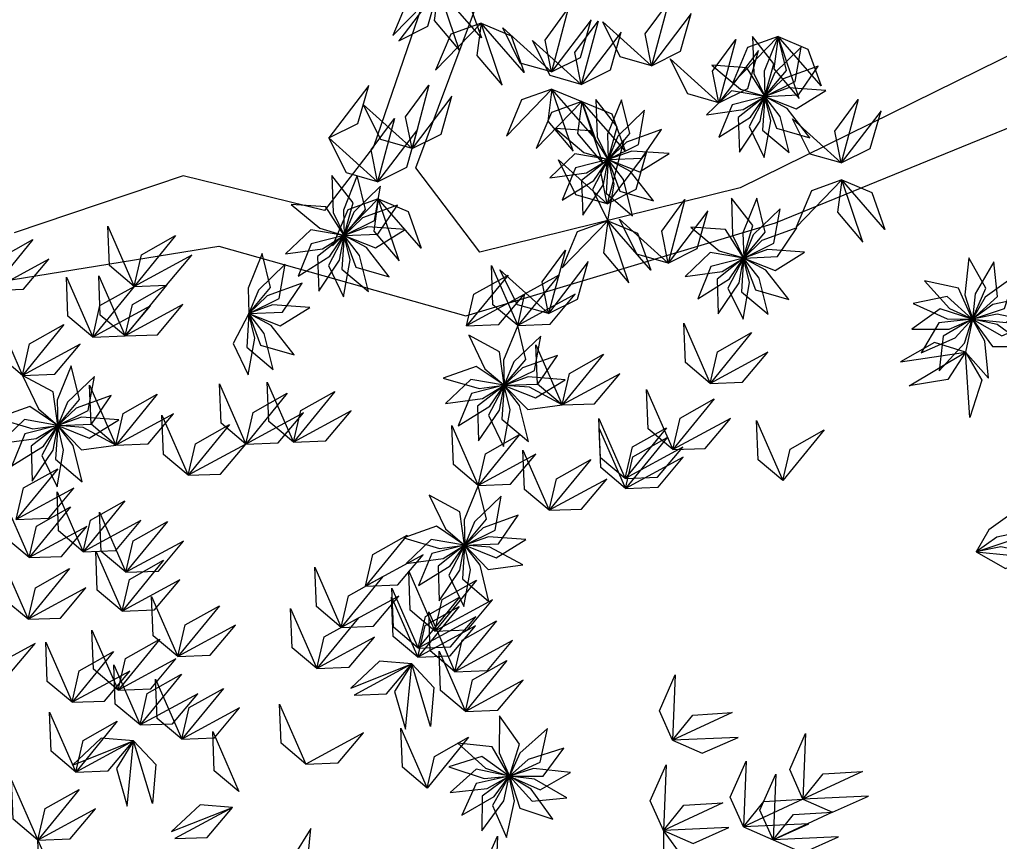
# Model space of a CAD drawing. Header units: inches. Extents: x -422522 to 22891, y -2973 to 414515.
# Drawn here: x 16876.3 to 16965.9, y 8118.1 to 8193.3 of the extents above; entities that cross this region are included whole.
import ezdxf

# ---------------------------------------------------------------- set-up
doc = ezdxf.new("R2010")
doc.units = ezdxf.units.IN
doc.header["$MEASUREMENT"] = 0
doc.layers.get('0').update_dxf_attribs({"lineweight": 40})
doc.layers.add('ARREDAMENTO', color=8, linetype='Continuous', lineweight=13)
doc.styles.get("Standard").update_dxf_attribs({"font": 'Arial.ttf'})
doc.dimstyles.get("Standard").update_dxf_attribs({"dimtxt": 10, "dimasz": 10, "dimexe": 0.18, "dimexo": 0.0625, "dimgap": 0.09, "dimtad": 0, "dimtih": 1, "dimtoh": 1, "dimdec": 4, "dimzin": 0, "dimdsep": 46, "dimtxsty": 'Standard', "dimcen": 0.09, "dimadec": 0, "dimazin": 0, "dimtfac": 1, "dimtdec": 4, "dimtofl": 0, "dimtmove": 0, "dimatfit": 3, "dimfxl": 1, "dimtolj": 1, "dimtzin": 0, "dimarcsym": 0})

# ---------------------------------------------------------------- blocks, each defined once
blk = doc.blocks.new('*D49')
at = {"color": 0, "lineweight": -2, "transparency": 16777216}
for p, q in [((17042.336, 8358.737), (16968.975, 8358.737)), ((16969.155, 8348.737), (16969.155, 8232.256)), ((16969.155, 8105.377), (16969.155, 8221.858)), ((17043.034, 8095.377), (16968.975, 8095.377))]:
    blk.add_line(p, q, dxfattribs=at)
at = {"color": 0, "transparency": 16777216}
for points in [[(16967.489, 8348.737), (16970.822, 8348.737), (16969.155, 8358.737)], [(16967.489, 8105.377), (16970.822, 8105.377), (16969.155, 8095.377)]]:
    blk.add_solid(points, dxfattribs=at)
at = {"layer": 'Defpoints', "color": 0, "transparency": 16777216}
for p in [(17042.398, 8358.737), (16969.155, 8095.377), (17043.097, 8095.377)]:
    blk.add_point(p, dxfattribs=at)
at = {"color": 0, "transparency": 16777216, "insert": (16969.155, 8227.057), "char_height": 10, "attachment_point": 5}
blk.add_mtext('\\A1;263.3598', dxfattribs=at)

msp = doc.modelspace()

# ---------------------------------------------------------------- linework, layer by layer
at = {"layer": 'ARREDAMENTO', "linetype": 'Continuous', "lineweight": 0}
msp.add_lwpolyline([(16870.04519, 8168.61059), (16894.53157, 8172.57321), (16917.12306, 8166.21201), (16945.4608, 8174.70289), (16975.71806, 8187.06983), (17002.02544, 8220.69949), (16969.89791, 8191.56099), (16942.22465, 8177.91439), (16918.39042, 8172.01993), (16912.55796, 8179.73497), (16927.23735, 8219.1231), (16940.67401, 8246.25556), (16947.69994, 8263.69168), (16927.82793, 8233.31061), (16919.52231, 8213.29045), (16908.68196, 8181.65445), (16904.19076, 8175.83417), (16891.2831, 8179.00859), (16875.82839, 8173.79104)], dxfattribs=at)
at = {"layer": 'ARREDAMENTO', "lineweight": 0}
for points in [[(16914.61448, 8196.15518), (16911.82214, 8195.15981), (16910.44061, 8191.84782), (16914.61448, 8196.15518)], [(16910.98367, 8191.38111), (16913.63748, 8192.70216), (16914.61448, 8196.15518), (16910.98367, 8191.38111)], [(16914.61448, 8196.15518), (16914.22485, 8193.21646), (16916.54043, 8190.47493), (16914.61448, 8196.15518)], [(16914.61448, 8196.15518), (16917.35056, 8195.01424), (16918.55589, 8191.63414), (16914.61448, 8196.15518)], [(16934.10395, 8189.08779), (16933.51901, 8191.99395), (16935.64641, 8194.88394), (16934.10395, 8189.08779)], [(16924.95225, 8188.52433), (16924.36732, 8191.43049), (16926.49472, 8194.32048), (16924.95225, 8188.52433)], [(16924.95225, 8188.52433), (16927.60607, 8189.84538), (16928.58306, 8193.29841), (16924.95225, 8188.52433)], [(16927.68834, 8187.38339), (16927.1034, 8190.28955), (16929.2308, 8193.17954), (16927.68834, 8187.38339)], [(16934.10395, 8189.08779), (16931.25139, 8189.89454), (16929.65184, 8193.10691), (16934.10395, 8189.08779)], [(16934.10395, 8189.08779), (16936.75776, 8190.40884), (16937.73476, 8193.86187), (16934.10395, 8189.08779)], [(16918.53385, 8192.97738), (16915.74151, 8191.98201), (16914.35998, 8188.67002), (16918.53385, 8192.97738)], [(16918.53385, 8192.97738), (16918.14422, 8190.03866), (16920.4598, 8187.29713), (16918.53385, 8192.97738)], [(16918.53385, 8192.97738), (16921.26993, 8191.83644), (16922.47526, 8188.45634), (16918.53385, 8192.97738)], [(16924.95225, 8188.52433), (16922.0997, 8189.33108), (16920.50015, 8192.54345), (16924.95225, 8188.52433)], [(16927.68834, 8187.38339), (16924.83578, 8188.19014), (16923.23623, 8191.40251), (16927.68834, 8187.38339)], [(16927.68834, 8187.38339), (16930.34215, 8188.70444), (16931.31915, 8192.15746), (16927.68834, 8187.38339)], [(16940.26948, 8185.69803), (16939.68454, 8188.60419), (16941.81194, 8191.49418), (16940.26948, 8185.69803)], [(16945.67668, 8191.757), (16942.88435, 8190.76163), (16941.50281, 8187.44964), (16945.67668, 8191.757)], [(16943.34611, 8191.77597), (16943.46524, 8188.36962), (16944.46918, 8186.2929), (16945.29886, 8189.26369), (16943.34611, 8191.77597)], [(16945.67668, 8191.757), (16944.40002, 8188.59669), (16944.47249, 8186.29117), (16946.43877, 8188.66766), (16945.67668, 8191.757)], [(16945.67668, 8191.757), (16945.28705, 8188.81828), (16947.60264, 8186.07675), (16945.67668, 8191.757)], [(16945.67668, 8191.757), (16948.41277, 8190.61606), (16949.61809, 8187.23596), (16945.67668, 8191.757)], [(16940.26948, 8185.69803), (16942.92329, 8187.01908), (16943.90029, 8190.47211), (16940.26948, 8185.69803)], [(16947.79804, 8190.79174), (16945.34634, 8188.42392), (16944.47481, 8186.28825), (16947.2377, 8187.65952), (16947.79804, 8190.79174)], [(16940.26948, 8185.69803), (16937.41692, 8186.50478), (16935.81737, 8189.71715), (16940.26948, 8185.69803)], [(16939.63577, 8189.12612), (16942.24689, 8186.93536), (16944.46196, 8186.29184), (16942.8094, 8188.89626), (16939.63577, 8189.12612)], [(16949.3434, 8189.0471), (16946.14058, 8187.88118), (16944.47574, 8186.28463), (16947.55751, 8186.41359), (16949.3434, 8189.0471)], [(16904.60842, 8182.49242), (16907.26224, 8183.81347), (16908.23923, 8187.2665), (16904.60842, 8182.49242)], [(16912.20284, 8181.52087), (16911.6179, 8184.42702), (16913.7453, 8187.31702), (16912.20284, 8181.52087)], [(16925.00462, 8186.95735), (16922.21228, 8185.96197), (16920.83074, 8182.64999), (16925.00462, 8186.95735)], [(16925.00462, 8186.95735), (16924.61499, 8184.01862), (16926.93057, 8181.2771), (16925.00462, 8186.95735)], [(16925.00462, 8186.95735), (16927.7407, 8185.8164), (16928.94603, 8182.4363), (16925.00462, 8186.95735)], [(16950.04554, 8186.82474), (16946.64539, 8187.06232), (16944.47511, 8186.28096), (16947.3429, 8185.14529), (16950.04554, 8186.82474)], [(16912.20284, 8181.52087), (16914.85666, 8182.84192), (16915.83365, 8186.29494), (16912.20284, 8181.52087)], [(16929.0219, 8185.99858), (16929.14103, 8182.59223), (16930.14497, 8180.51551), (16930.97465, 8183.4863), (16929.0219, 8185.99858)], [(16931.35247, 8185.97961), (16930.07581, 8182.81929), (16930.14828, 8180.51378), (16932.11456, 8182.89027), (16931.35247, 8185.97961)], [(16939.12228, 8184.5957), (16942.49752, 8185.07024), (16944.45792, 8186.28576), (16941.41668, 8186.80036), (16939.12228, 8184.5957)], [(16940.27113, 8182.56789), (16943.16156, 8184.37423), (16944.45808, 8186.28203), (16941.47046, 8185.51516), (16940.27113, 8182.56789)], [(16942.14545, 8181.18267), (16944.05127, 8184.00849), (16944.45974, 8186.27869), (16942.04232, 8184.36294), (16942.14545, 8181.18267)], [(16944.42114, 8180.67956), (16945.01284, 8184.03624), (16944.46261, 8186.27631), (16943.0334, 8183.54294), (16944.42114, 8180.67956)], [(16946.70473, 8181.14555), (16945.87998, 8184.4527), (16944.4662, 8186.2753), (16944.27232, 8183.19693), (16946.70473, 8181.14555)], [(16948.60135, 8182.50007), (16946.50276, 8185.18585), (16944.4699, 8186.27585), (16945.54486, 8183.38475), (16948.60135, 8182.50007)], [(16951.46569, 8180.20228), (16950.88075, 8183.10844), (16953.00815, 8185.99843), (16951.46569, 8180.20228)], [(16912.20284, 8181.52087), (16909.35029, 8182.32761), (16907.75073, 8185.53998), (16912.20284, 8181.52087)], [(16927.7407, 8185.8164), (16924.94836, 8184.82103), (16923.56683, 8181.50904), (16927.7407, 8185.8164)], [(16927.7407, 8185.8164), (16927.35107, 8182.87768), (16929.66666, 8180.13615), (16927.7407, 8185.8164)], [(16927.7407, 8185.8164), (16930.47678, 8184.67546), (16931.68211, 8181.29536), (16927.7407, 8185.8164)], [(16909.06053, 8178.4733), (16908.47559, 8181.37946), (16910.60299, 8184.26945), (16909.06053, 8178.4733)], [(16933.47383, 8185.01435), (16931.02213, 8182.64652), (16930.1506, 8180.51085), (16932.91349, 8181.88213), (16933.47383, 8185.01435)], [(16951.46569, 8180.20228), (16948.61313, 8181.00903), (16947.01358, 8184.2214), (16951.46569, 8180.20228)], [(16951.46569, 8180.20228), (16954.1195, 8181.52333), (16955.09649, 8184.97636), (16951.46569, 8180.20228)], [(16909.06053, 8178.4733), (16911.71434, 8179.79435), (16912.69134, 8183.24738), (16909.06053, 8178.4733)], [(16925.31155, 8183.34873), (16927.92268, 8181.15797), (16930.13775, 8180.51444), (16928.48519, 8183.11886), (16925.31155, 8183.34873)], [(16935.01919, 8183.2697), (16931.81636, 8182.10378), (16930.15152, 8180.50724), (16933.2333, 8180.63619), (16935.01919, 8183.2697)], [(16909.06053, 8178.4733), (16906.20797, 8179.28005), (16904.60842, 8182.49242), (16909.06053, 8178.4733)], [(16930.04457, 8176.46915), (16929.45963, 8179.37531), (16931.58703, 8182.2653), (16930.04457, 8176.46915)], [(16924.79807, 8178.81831), (16928.17331, 8179.29285), (16930.13371, 8180.50836), (16927.09247, 8181.02297), (16924.79807, 8178.81831)], [(16930.04457, 8176.46915), (16932.69838, 8177.7902), (16933.67538, 8181.24322), (16930.04457, 8176.46915)], [(16935.72133, 8181.04734), (16932.32118, 8181.28492), (16930.1509, 8180.50356), (16933.01869, 8179.36789), (16935.72133, 8181.04734)], [(16930.04457, 8176.46915), (16927.19201, 8177.27589), (16925.59246, 8180.48826), (16930.04457, 8176.46915)], [(16925.94692, 8176.79049), (16928.83734, 8178.59684), (16930.13386, 8180.50463), (16927.14624, 8179.73776), (16925.94692, 8176.79049)], [(16927.82124, 8175.40527), (16929.72706, 8178.23109), (16930.13552, 8180.50129), (16927.71811, 8178.58554), (16927.82124, 8175.40527)], [(16930.09693, 8174.90216), (16930.68862, 8178.25884), (16930.1384, 8180.49891), (16928.70918, 8177.76554), (16930.09693, 8174.90216)], [(16932.38051, 8175.36815), (16931.55577, 8178.6753), (16930.14199, 8180.49791), (16929.9481, 8177.41953), (16932.38051, 8175.36815)], [(16934.27713, 8176.72268), (16932.17855, 8179.40845), (16930.14568, 8180.49845), (16931.22064, 8177.60736), (16934.27713, 8176.72268)], [(16904.8693, 8179.05512), (16904.98843, 8175.64876), (16905.99237, 8173.57205), (16906.82205, 8176.54284), (16904.8693, 8179.05512)], [(16907.19986, 8179.03614), (16905.92321, 8175.87583), (16905.99567, 8173.57032), (16907.96196, 8175.94681), (16907.19986, 8179.03614)], [(16909.32123, 8178.07088), (16906.86953, 8175.70306), (16905.99799, 8173.56739), (16908.76088, 8174.93866), (16909.32123, 8178.07088)], [(16951.51805, 8178.6353), (16948.72571, 8177.63992), (16947.34418, 8174.32794), (16951.51805, 8178.6353)], [(16951.51805, 8178.6353), (16951.12842, 8175.69657), (16953.444, 8172.95504), (16951.51805, 8178.6353)], [(16951.51805, 8178.6353), (16954.25413, 8177.49435), (16955.45946, 8174.11425), (16951.51805, 8178.6353)], [(16941.40872, 8176.98387), (16941.52785, 8173.57751), (16942.53179, 8171.5008), (16943.36147, 8174.47159), (16941.40872, 8176.98387)], [(16943.73928, 8176.96489), (16942.46263, 8173.80458), (16942.53509, 8171.49907), (16944.50138, 8173.87556), (16943.73928, 8176.96489)], [(16901.15895, 8176.40527), (16903.77008, 8174.2145), (16905.98514, 8173.57098), (16904.33258, 8176.1754), (16901.15895, 8176.40527)], [(16909.11289, 8176.90632), (16906.32055, 8175.91094), (16904.93902, 8172.59896), (16909.11289, 8176.90632)], [(16910.86658, 8176.32624), (16907.66376, 8175.16032), (16905.99892, 8173.56378), (16909.0807, 8173.69273), (16910.86658, 8176.32624)], [(16909.11289, 8176.90632), (16908.72326, 8173.96759), (16911.03885, 8171.22607), (16909.11289, 8176.90632)], [(16909.11289, 8176.90632), (16911.84897, 8175.76537), (16913.0543, 8172.38527), (16909.11289, 8176.90632)], [(16935.62365, 8171.03967), (16935.03871, 8173.94583), (16937.16611, 8176.83582), (16935.62365, 8171.03967)], [(16935.62365, 8171.03967), (16938.27746, 8172.36072), (16939.25445, 8175.81374), (16935.62365, 8171.03967)], [(16945.86065, 8175.99963), (16943.40895, 8173.63181), (16942.53741, 8171.49614), (16945.3003, 8172.86741), (16945.86065, 8175.99963)], [(16886.79083, 8168.90538), (16884.52181, 8170.81312), (16884.3837, 8174.39904), (16886.79083, 8168.90538)], [(16911.56872, 8174.10388), (16908.16858, 8174.34146), (16905.9983, 8173.5601), (16908.86609, 8172.42443), (16911.56872, 8174.10388)], [(16930.09693, 8174.90216), (16927.3046, 8173.90679), (16925.92306, 8170.5948), (16930.09693, 8174.90216)], [(16930.09693, 8174.90216), (16929.7073, 8171.96344), (16932.02289, 8169.22191), (16930.09693, 8174.90216)], [(16930.09693, 8174.90216), (16932.83302, 8173.76122), (16934.03834, 8170.38112), (16930.09693, 8174.90216)], [(16935.62365, 8171.03967), (16932.77109, 8171.84641), (16931.17154, 8175.05879), (16935.62365, 8171.03967)], [(16937.69837, 8174.33402), (16940.3095, 8172.14325), (16942.52456, 8171.49973), (16940.872, 8174.10415), (16937.69837, 8174.33402)], [(16886.79083, 8168.90538), (16887.45186, 8171.79518), (16890.57897, 8173.5556), (16886.79083, 8168.90538)], [(16900.64546, 8171.87485), (16904.0207, 8172.34938), (16905.9811, 8173.5649), (16902.93986, 8174.0795), (16900.64546, 8171.87485)], [(16901.79432, 8169.84703), (16904.68474, 8171.65338), (16905.98126, 8173.56117), (16902.99364, 8172.7943), (16901.79432, 8169.84703)], [(16903.66863, 8168.46181), (16905.57446, 8171.28763), (16905.98292, 8173.55783), (16903.56551, 8171.64208), (16903.66863, 8168.46181)], [(16905.94433, 8167.9587), (16906.53602, 8171.31538), (16905.98579, 8173.55545), (16904.55658, 8170.82208), (16905.94433, 8167.9587)], [(16908.22791, 8168.42469), (16907.40316, 8171.73184), (16905.98939, 8173.55444), (16905.7955, 8170.47607), (16908.22791, 8168.42469)], [(16910.12453, 8169.77922), (16908.02595, 8172.46499), (16905.99308, 8173.55499), (16907.06804, 8170.6639), (16910.12453, 8169.77922)], [(16947.406, 8174.25499), (16944.20318, 8173.08907), (16942.53834, 8171.49253), (16945.62011, 8171.62148), (16947.406, 8174.25499)], [(16873.72118, 8168.53779), (16874.38221, 8171.42759), (16877.50932, 8173.18801), (16873.72118, 8168.53779)], [(16886.79083, 8168.90538), (16889.75309, 8169.01913), (16892.0628, 8171.76561), (16886.79083, 8168.90538)], [(16898.4882, 8171.89899), (16897.21154, 8168.73868), (16897.28401, 8166.43316), (16899.25029, 8168.80965), (16898.4882, 8171.89899)], [(16924.69046, 8166.40774), (16924.10553, 8169.3139), (16926.23293, 8172.20389), (16924.69046, 8166.40774)], [(16937.18488, 8169.8036), (16940.56012, 8170.27813), (16942.52052, 8171.49365), (16939.47928, 8172.00825), (16937.18488, 8169.8036)], [(16948.10814, 8172.03263), (16944.708, 8172.27021), (16942.53772, 8171.48885), (16945.40551, 8170.35318), (16948.10814, 8172.03263)], [(16873.72118, 8168.53779), (16876.68344, 8168.65155), (16878.99315, 8171.39802), (16873.72118, 8168.53779)], [(16900.60956, 8170.93373), (16898.15786, 8168.5659), (16897.28632, 8166.43024), (16900.04922, 8167.80151), (16900.60956, 8170.93373)], [(16921.86634, 8165.31822), (16919.59732, 8167.22596), (16919.45921, 8170.81188), (16921.86634, 8165.31822)], [(16924.69046, 8166.40774), (16927.34428, 8167.72879), (16928.32127, 8171.18181), (16924.69046, 8166.40774)], [(16938.33374, 8167.77578), (16941.22416, 8169.58213), (16942.52068, 8171.48992), (16939.53306, 8170.72305), (16938.33374, 8167.77578)], [(16940.20805, 8166.39056), (16942.11388, 8169.21638), (16942.52234, 8171.48658), (16940.10493, 8169.57083), (16940.20805, 8166.39056)], [(16942.48375, 8165.88745), (16943.07544, 8169.24413), (16942.52521, 8171.4842), (16941.096, 8168.75083), (16942.48375, 8165.88745)], [(16944.76733, 8166.35344), (16943.94258, 8169.66059), (16942.52881, 8171.48319), (16942.33492, 8168.40482), (16944.76733, 8166.35344)], [(16946.66395, 8167.70797), (16944.56537, 8170.39374), (16942.5325, 8171.48374), (16943.60746, 8168.59264), (16946.66395, 8167.70797)], [(16963.12086, 8171.50421), (16962.75569, 8168.11539), (16963.45496, 8165.91728), (16964.69758, 8168.74038), (16963.12086, 8171.50421)], [(16965.42518, 8171.1549), (16963.71323, 8168.20759), (16963.45799, 8165.9151), (16965.74143, 8167.98871), (16965.42518, 8171.1549)], [(16885.96495, 8164.36891), (16883.69593, 8166.27665), (16883.55782, 8169.86257), (16885.96495, 8164.36891)], [(16917.19489, 8165.29201), (16917.85592, 8168.18181), (16920.98303, 8169.94223), (16917.19489, 8165.29201)], [(16924.69046, 8166.40774), (16921.83791, 8167.21449), (16920.23836, 8170.42686), (16924.69046, 8166.40774)], [(16921.86634, 8165.31822), (16922.52737, 8168.20803), (16925.65448, 8169.96845), (16921.86634, 8165.31822)], [(16967.38821, 8169.89854), (16964.62548, 8167.90235), (16963.45986, 8165.91188), (16966.38931, 8166.87745), (16967.38821, 8169.89854)], [(16883.00269, 8164.25516), (16880.73368, 8166.16289), (16880.59556, 8169.74881), (16883.00269, 8164.25516)], [(16883.00269, 8164.25516), (16883.66372, 8167.14496), (16886.79083, 8168.90538), (16883.00269, 8164.25516)], [(16885.96495, 8164.36891), (16886.62598, 8167.25871), (16889.75309, 8169.01913), (16885.96495, 8164.36891)], [(16902.15491, 8169.18909), (16898.95209, 8168.02316), (16897.28725, 8166.42662), (16900.36903, 8166.55557), (16902.15491, 8169.18909)], [(16959.07221, 8169.40735), (16961.34624, 8166.86842), (16963.44766, 8165.91725), (16962.18116, 8168.72972), (16959.07221, 8169.40735)], [(16917.19489, 8165.29201), (16920.15715, 8165.40576), (16922.46685, 8168.15224), (16917.19489, 8165.29201)], [(16921.86634, 8165.31822), (16924.8286, 8165.43198), (16927.13831, 8168.17846), (16921.86634, 8165.31822)], [(16883.00269, 8164.25516), (16885.96495, 8164.36891), (16888.27466, 8167.11539), (16883.00269, 8164.25516)], [(16885.96495, 8164.36891), (16888.92721, 8164.48267), (16891.23692, 8167.22914), (16885.96495, 8164.36891)], [(16902.85705, 8166.96672), (16899.45691, 8167.2043), (16897.28663, 8166.42294), (16900.15442, 8165.28727), (16902.85705, 8166.96672)], [(16958.02793, 8167.32376), (16961.13804, 8165.92926), (16963.44465, 8165.91505), (16961.14372, 8167.96923), (16958.02793, 8167.32376)], [(16968.67051, 8167.95236), (16965.33471, 8167.25246), (16963.46027, 8165.90817), (16966.52918, 8165.59875), (16968.67051, 8167.95236)], [(16876.57065, 8160.75427), (16874.30163, 8162.66201), (16874.16352, 8166.24793), (16876.57065, 8160.75427)], [(16897.23266, 8160.82154), (16897.82435, 8164.17823), (16897.27413, 8166.41829), (16895.84491, 8163.68492), (16897.23266, 8160.82154)], [(16899.51624, 8161.28754), (16898.69149, 8164.59468), (16897.27772, 8166.41729), (16897.08383, 8163.33892), (16899.51624, 8161.28754)], [(16901.41286, 8162.64206), (16899.31428, 8165.32784), (16897.28141, 8166.41783), (16898.35637, 8163.52674), (16901.41286, 8162.64206)], [(16957.9214, 8164.99555), (16961.32982, 8164.98661), (16963.44279, 8165.91181), (16960.50528, 8166.85253), (16957.9214, 8164.99555)], [(16969.05037, 8165.65288), (16965.71829, 8166.37028), (16963.45913, 8165.90461), (16966.13687, 8164.37371), (16969.05037, 8165.65288)], [(16876.57065, 8160.75427), (16877.23168, 8163.64407), (16880.35879, 8165.40449), (16876.57065, 8160.75427)], [(16921.86634, 8165.31822), (16920.5751, 8162.16384), (16920.63692, 8159.85802), (16922.61416, 8162.2254), (16921.86634, 8165.31822)], [(16939.47065, 8160.03083), (16937.20163, 8161.93857), (16937.06352, 8165.52449), (16939.47065, 8160.03083)], [(16958.77105, 8162.8253), (16961.88844, 8164.20346), (16963.44242, 8165.90809), (16960.37624, 8165.57269), (16958.77105, 8162.8253)], [(16960.42996, 8161.18826), (16962.71729, 8163.71522), (16963.44359, 8165.90455), (16960.77891, 8164.35101), (16960.42996, 8161.18826)], [(16964.93789, 8160.50491), (16964.59051, 8163.89559), (16963.44951, 8165.90028), (16962.821, 8162.88052), (16964.93789, 8160.50491)], [(16968.46211, 8163.3977), (16965.7099, 8165.40836), (16963.45665, 8165.90183), (16965.28021, 8163.41414), (16968.46211, 8163.3977)], [(16917.39482, 8164.42725), (16918.87497, 8161.35697), (16920.6299, 8159.86001), (16920.19362, 8162.91348), (16917.39482, 8164.42725)], [(16939.47065, 8160.03083), (16940.13168, 8162.92063), (16943.25878, 8164.68105), (16939.47065, 8160.03083)], [(16876.57065, 8160.75427), (16879.53291, 8160.86803), (16881.84261, 8163.6145), (16876.57065, 8160.75427)], [(16923.98322, 8164.34318), (16921.52061, 8161.9867), (16920.63922, 8159.85508), (16923.40842, 8161.21358), (16923.98322, 8164.34318)], [(16925.9392, 8158.05125), (16923.67018, 8159.95899), (16923.53207, 8163.54491), (16925.9392, 8158.05125)], [(16962.821, 8162.88052), (16959.99673, 8163.7813), (16956.89044, 8161.98438), (16962.821, 8162.88052)], [(16925.9392, 8158.05125), (16926.60023, 8160.94105), (16929.72734, 8162.70148), (16925.9392, 8158.05125)], [(16939.47065, 8160.03083), (16942.4329, 8160.14458), (16944.74261, 8162.89106), (16939.47065, 8160.03083)], [(16962.821, 8162.88052), (16961.2163, 8160.38796), (16957.67683, 8159.79636), (16962.821, 8162.88052)], [(16962.821, 8162.88052), (16964.30568, 8160.31466), (16963.21565, 8156.89564), (16962.821, 8162.88052)], [(16925.5205, 8162.59142), (16922.31233, 8161.4403), (16920.64013, 8159.85146), (16923.72247, 8159.96618), (16925.5205, 8162.59142)], [(16881.04217, 8161.64525), (16879.75093, 8158.49087), (16879.81275, 8156.18504), (16881.78999, 8158.55243), (16881.04217, 8161.64525)], [(16915.06491, 8160.50807), (16918.33698, 8159.55363), (16920.62371, 8159.85613), (16918.06262, 8161.57508), (16915.06491, 8160.50807)], [(16925.9392, 8158.05125), (16928.90146, 8158.16501), (16931.21117, 8160.91149), (16925.9392, 8158.05125)], [(16876.57065, 8160.75427), (16878.0508, 8157.684), (16879.80573, 8156.18704), (16879.36945, 8159.2405), (16876.57065, 8160.75427)], [(16883.15905, 8160.6702), (16880.69645, 8158.31373), (16879.81505, 8156.18211), (16882.58425, 8157.54061), (16883.15905, 8160.6702)], [(16897.00249, 8154.47711), (16894.73347, 8156.38485), (16894.59536, 8159.97077), (16897.00249, 8154.47711)], [(16901.36422, 8154.64461), (16899.0952, 8156.55235), (16898.95709, 8160.13827), (16901.36422, 8154.64461)], [(16915.27893, 8158.18728), (16918.65633, 8158.64622), (16920.62232, 8159.85267), (16917.58349, 8160.38131), (16915.27893, 8158.18728)], [(16926.21237, 8160.36583), (16922.81336, 8160.61912), (16920.6395, 8159.84779), (16923.50201, 8158.69888), (16926.21237, 8160.36583)], [(16885.11503, 8154.37828), (16882.84601, 8156.28602), (16882.7079, 8159.87194), (16885.11503, 8154.37828)], [(16897.00249, 8154.47711), (16897.66352, 8157.36691), (16900.79063, 8159.12734), (16897.00249, 8154.47711)], [(16901.36422, 8154.64461), (16902.02525, 8157.53441), (16905.15236, 8159.29483), (16901.36422, 8154.64461)], [(16916.41841, 8156.15418), (16919.31714, 8157.94715), (16920.62246, 8159.84894), (16917.63133, 8159.09588), (16916.41841, 8156.15418)], [(16918.28631, 8154.76031), (16920.20516, 8157.5773), (16920.62411, 8159.84559), (16918.19787, 8157.94103), (16918.28631, 8154.76031)], [(16920.55965, 8154.2467), (16921.16684, 8157.60061), (16920.62697, 8159.8432), (16919.18515, 8157.11646), (16920.55965, 8154.2467)], [(16922.84537, 8154.70214), (16922.0359, 8158.01306), (16920.63056, 8159.84218), (16920.42246, 8156.76473), (16922.84537, 8154.70214)], [(16925.9392, 8158.05125), (16922.93707, 8159.66514), (16920.63742, 8159.84469), (16922.78515, 8157.63082), (16925.9392, 8158.05125)], [(16936.05752, 8153.96367), (16933.78851, 8155.87141), (16933.65039, 8159.45733), (16936.05752, 8153.96367)], [(16884.69633, 8158.91844), (16881.48816, 8157.76733), (16879.81597, 8156.17849), (16882.8983, 8156.2932), (16884.69633, 8158.91844)], [(16885.11503, 8154.37828), (16885.77606, 8157.26808), (16888.90317, 8159.0285), (16885.11503, 8154.37828)], [(16936.05752, 8153.96367), (16936.71855, 8156.85347), (16939.84566, 8158.61389), (16936.05752, 8153.96367)], [(16874.24074, 8156.8351), (16877.51281, 8155.88065), (16879.79955, 8156.18316), (16877.23845, 8157.9021), (16874.24074, 8156.8351)], [(16897.00249, 8154.47711), (16899.96475, 8154.59087), (16902.27446, 8157.33734), (16897.00249, 8154.47711)], [(16901.36422, 8154.64461), (16904.32648, 8154.75836), (16906.63619, 8157.50484), (16901.36422, 8154.64461)], [(16874.45477, 8154.5143), (16877.83216, 8154.97325), (16879.79816, 8156.17969), (16876.75932, 8156.70834), (16874.45477, 8154.5143)], [(16885.3882, 8156.69286), (16881.98919, 8156.94614), (16879.81533, 8156.17481), (16882.67784, 8155.02591), (16885.3882, 8156.69286)], [(16885.11503, 8154.37828), (16888.07729, 8154.49203), (16890.387, 8157.23851), (16885.11503, 8154.37828)], [(16891.73052, 8151.61688), (16889.46151, 8153.52462), (16889.32339, 8157.11054), (16891.73052, 8151.61688)], [(16931.7001, 8151.31851), (16929.43109, 8153.22625), (16929.29297, 8156.81217), (16931.7001, 8151.31851)], [(16936.05752, 8153.96367), (16939.01978, 8154.07742), (16941.32949, 8156.8239), (16936.05752, 8153.96367)], [(16946.11672, 8151.12691), (16943.84771, 8153.03465), (16943.70959, 8156.62057), (16946.11672, 8151.12691)], [(16875.59424, 8152.4812), (16878.49298, 8154.27418), (16879.79829, 8156.17596), (16876.80716, 8155.4229), (16875.59424, 8152.4812)], [(16877.46214, 8151.08734), (16879.381, 8153.90433), (16879.79994, 8156.17261), (16877.3737, 8154.26805), (16877.46214, 8151.08734)], [(16879.73549, 8150.57372), (16880.34268, 8153.92764), (16879.8028, 8156.17022), (16878.36098, 8153.44348), (16879.73549, 8150.57372)], [(16882.0212, 8151.02916), (16881.21173, 8154.34009), (16879.80639, 8156.1692), (16879.59829, 8153.09176), (16882.0212, 8151.02916)], [(16885.11503, 8154.37828), (16882.1129, 8155.99217), (16879.81325, 8156.17171), (16881.96098, 8153.95785), (16885.11503, 8154.37828)], [(16891.73052, 8151.61688), (16892.39155, 8154.50668), (16895.51866, 8156.2671), (16891.73052, 8151.61688)], [(16918.25255, 8150.69154), (16915.98353, 8152.59928), (16915.84542, 8156.1852), (16918.25255, 8150.69154)], [(16931.73971, 8150.41829), (16929.47069, 8152.32602), (16929.33258, 8155.91194), (16931.73971, 8150.41829)], [(16931.7001, 8151.31851), (16932.36113, 8154.20832), (16935.48824, 8155.96874), (16931.7001, 8151.31851)], [(16946.11672, 8151.12691), (16946.77775, 8154.01671), (16949.90486, 8155.77714), (16946.11672, 8151.12691)], [(16918.25255, 8150.69154), (16918.91358, 8153.58134), (16922.04068, 8155.34176), (16918.25255, 8150.69154)], [(16931.73971, 8150.41829), (16932.40074, 8153.30809), (16935.52785, 8155.06851), (16931.73971, 8150.41829)], [(16891.73052, 8151.61688), (16894.69278, 8151.73064), (16897.00249, 8154.47711), (16891.73052, 8151.61688)], [(16924.75635, 8148.41521), (16922.48733, 8150.32295), (16922.34922, 8153.90886), (16924.75635, 8148.41521)], [(16931.7001, 8151.31851), (16934.66236, 8151.43227), (16936.97207, 8154.17875), (16931.7001, 8151.31851)], [(16918.25255, 8150.69154), (16921.21481, 8150.8053), (16923.52451, 8153.55177), (16918.25255, 8150.69154)], [(16924.75635, 8148.41521), (16925.41738, 8151.30501), (16928.54449, 8153.06543), (16924.75635, 8148.41521)], [(16931.73971, 8150.41829), (16934.70197, 8150.53204), (16937.01168, 8153.27852), (16931.73971, 8150.41829)], [(16876.01476, 8147.56869), (16876.67579, 8150.45849), (16879.8029, 8152.21891), (16876.01476, 8147.56869)], [(16924.75635, 8148.41521), (16927.71861, 8148.52896), (16930.02832, 8151.27544), (16924.75635, 8148.41521)], [(16876.01476, 8147.56869), (16878.97702, 8147.68244), (16881.28673, 8150.42892), (16876.01476, 8147.56869)], [(16882.14251, 8144.61892), (16879.87349, 8146.52665), (16879.73538, 8150.11257), (16882.14251, 8144.61892)], [(16918.25255, 8150.69154), (16916.96131, 8147.53716), (16917.02312, 8145.23133), (16919.00036, 8147.59872), (16918.25255, 8150.69154)], [(16877.18882, 8144.08659), (16874.9198, 8145.99433), (16874.78169, 8149.58025), (16877.18882, 8144.08659)], [(16882.14251, 8144.61892), (16882.80354, 8147.50872), (16885.93065, 8149.26914), (16882.14251, 8144.61892)], [(16913.78102, 8149.80056), (16915.26118, 8146.73029), (16917.0161, 8145.23333), (16916.57982, 8148.28679), (16913.78102, 8149.80056)], [(16920.36943, 8149.71649), (16917.90682, 8147.36002), (16917.02543, 8145.2284), (16919.79463, 8146.5869), (16920.36943, 8149.71649)], [(16877.18882, 8144.08659), (16877.84985, 8146.97639), (16880.97696, 8148.73681), (16877.18882, 8144.08659)], [(16967.73229, 8148.61441), (16964.96956, 8146.61822), (16963.80395, 8144.62774), (16966.73339, 8145.59332), (16967.73229, 8148.61441)], [(16882.14251, 8144.61892), (16885.10477, 8144.73267), (16887.41448, 8147.47915), (16882.14251, 8144.61892)], [(16886.04059, 8142.74246), (16883.77157, 8144.6502), (16883.63346, 8148.23612), (16886.04059, 8142.74246)], [(16886.04059, 8142.74246), (16886.70162, 8145.63226), (16889.82873, 8147.39268), (16886.04059, 8142.74246)], [(16921.90671, 8147.96473), (16918.69854, 8146.81362), (16917.02634, 8145.22478), (16920.10868, 8145.33949), (16921.90671, 8147.96473)], [(16877.18882, 8144.08659), (16880.15108, 8144.20034), (16882.46079, 8146.94682), (16877.18882, 8144.08659)], [(16911.45111, 8145.88139), (16914.72319, 8144.92694), (16917.00992, 8145.22945), (16914.44883, 8146.94839), (16911.45111, 8145.88139)], [(16969.01459, 8146.66823), (16965.67879, 8145.96833), (16963.80435, 8144.62403), (16966.87326, 8144.31462), (16969.01459, 8146.66823)], [(16886.04059, 8142.74246), (16889.00285, 8142.85621), (16891.31256, 8145.60269), (16886.04059, 8142.74246)], [(16907.95712, 8141.47659), (16908.61815, 8144.36639), (16911.74526, 8146.12681), (16907.95712, 8141.47659)], [(16911.66514, 8143.56059), (16915.04254, 8144.01954), (16917.00853, 8145.22598), (16913.9697, 8145.75463), (16911.66514, 8143.56059)], [(16922.59858, 8145.73915), (16919.19957, 8145.99243), (16917.0257, 8145.2211), (16919.88822, 8144.0722), (16922.59858, 8145.73915)], [(16912.80461, 8141.52749), (16915.70335, 8143.32047), (16917.00867, 8145.22225), (16914.01754, 8144.46919), (16912.80461, 8141.52749)], [(16914.67251, 8140.13363), (16916.59137, 8142.95062), (16917.01031, 8145.2189), (16914.58408, 8143.31434), (16914.67251, 8140.13363)], [(16916.94586, 8139.62001), (16917.55305, 8142.97393), (16917.01318, 8145.21651), (16915.57135, 8142.48977), (16916.94586, 8139.62001)], [(16919.23157, 8140.07545), (16918.42211, 8143.38638), (16917.01677, 8145.21549), (16916.80866, 8142.13805), (16919.23157, 8140.07545)], [(16922.32541, 8143.42457), (16919.32327, 8145.03846), (16917.02362, 8145.218), (16919.17136, 8143.00414), (16922.32541, 8143.42457)], [(16969.39445, 8144.36875), (16966.06237, 8145.08615), (16963.80321, 8144.62048), (16966.48095, 8143.08957), (16969.39445, 8144.36875)], [(16877.09361, 8138.44578), (16874.82459, 8140.35352), (16874.68648, 8143.93944), (16877.09361, 8138.44578)], [(16885.69172, 8139.19138), (16883.42271, 8141.09912), (16883.28459, 8144.68503), (16885.69172, 8139.19138)], [(16885.69172, 8139.19138), (16886.35275, 8142.08118), (16889.47986, 8143.8416), (16885.69172, 8139.19138)], [(16907.95712, 8141.47659), (16910.91938, 8141.59034), (16913.22909, 8144.33682), (16907.95712, 8141.47659)], [(16877.09361, 8138.44578), (16877.75464, 8141.33558), (16880.88175, 8143.09601), (16877.09361, 8138.44578)], [(16905.73254, 8137.70658), (16903.46352, 8139.61431), (16903.32541, 8143.20023), (16905.73254, 8137.70658)], [(16885.69172, 8139.19138), (16888.65398, 8139.30513), (16890.96369, 8142.05161), (16885.69172, 8139.19138)], [(16905.73254, 8137.70658), (16906.39357, 8140.59638), (16909.52067, 8142.3568), (16905.73254, 8137.70658)], [(16914.30451, 8137.35896), (16912.03549, 8139.2667), (16911.89738, 8142.85262), (16914.30451, 8137.35896)], [(16914.30451, 8137.35896), (16914.96554, 8140.24876), (16918.09265, 8142.00919), (16914.30451, 8137.35896)], [(16877.09361, 8138.44578), (16880.05587, 8138.55954), (16882.36558, 8141.30601), (16877.09361, 8138.44578)], [(16912.76954, 8135.81164), (16910.50052, 8137.71938), (16910.36241, 8141.3053), (16912.76954, 8135.81164)], [(16890.79425, 8135.03299), (16888.52523, 8136.94072), (16888.38712, 8140.52664), (16890.79425, 8135.03299)], [(16905.73254, 8137.70658), (16908.69479, 8137.82033), (16911.0045, 8140.56681), (16905.73254, 8137.70658)], [(16912.73861, 8134.97101), (16910.46959, 8136.87875), (16910.33148, 8140.46467), (16912.73861, 8134.97101)], [(16912.76954, 8135.81164), (16913.43057, 8138.70144), (16916.55768, 8140.46186), (16912.76954, 8135.81164)], [(16914.30451, 8137.35896), (16917.26677, 8137.47272), (16919.57648, 8140.2192), (16914.30451, 8137.35896)], [(16890.79425, 8135.03299), (16891.45528, 8137.92279), (16894.58239, 8139.68321), (16890.79425, 8135.03299)], [(16903.50795, 8133.93656), (16901.23894, 8135.8443), (16901.10082, 8139.43022), (16903.50795, 8133.93656)], [(16912.73861, 8134.97101), (16913.39964, 8137.86081), (16916.52675, 8139.62124), (16912.73861, 8134.97101)], [(16903.50795, 8133.93656), (16904.16898, 8136.82636), (16907.29609, 8138.58679), (16903.50795, 8133.93656)], [(16912.76954, 8135.81164), (16915.7318, 8135.9254), (16918.0415, 8138.67187), (16912.76954, 8135.81164)], [(16916.1341, 8133.64023), (16913.86508, 8135.54797), (16913.72697, 8139.13389), (16916.1341, 8133.64023)], [(16890.79425, 8135.03299), (16893.75651, 8135.14674), (16896.06622, 8137.89322), (16890.79425, 8135.03299)], [(16912.73861, 8134.97101), (16915.70087, 8135.08477), (16918.01058, 8137.83125), (16912.73861, 8134.97101)], [(16916.1341, 8133.64023), (16916.79513, 8136.53003), (16919.92223, 8138.29046), (16916.1341, 8133.64023)], [(16885.34249, 8131.95897), (16883.07348, 8133.8667), (16882.93536, 8137.45262), (16885.34249, 8131.95897)], [(16903.50795, 8133.93656), (16906.47021, 8134.05032), (16908.77992, 8136.7968), (16903.50795, 8133.93656)], [(16872.47109, 8133.35904), (16875.43335, 8133.47279), (16877.74306, 8136.21927), (16872.47109, 8133.35904)], [(16881.11259, 8130.84595), (16878.84358, 8132.75369), (16878.70546, 8136.33961), (16881.11259, 8130.84595)], [(16885.34249, 8131.95897), (16886.00352, 8134.84877), (16889.13063, 8136.60919), (16885.34249, 8131.95897)], [(16916.1341, 8133.64023), (16919.09635, 8133.75399), (16921.40606, 8136.50047), (16916.1341, 8133.64023)], [(16881.11259, 8130.84595), (16881.77362, 8133.73575), (16884.90073, 8135.49617), (16881.11259, 8130.84595)], [(16917.08464, 8130.01862), (16914.81562, 8131.92636), (16914.67751, 8135.51228), (16917.08464, 8130.01862)], [(16887.32949, 8128.77269), (16885.06048, 8130.68043), (16884.92236, 8134.26635), (16887.32949, 8128.77269)], [(16885.34249, 8131.95897), (16888.30475, 8132.07272), (16890.61446, 8134.8192), (16885.34249, 8131.95897)], [(16912.17332, 8134.36157), (16909.21862, 8134.60164), (16906.59806, 8132.14999), (16912.17332, 8134.36157)], [(16906.90135, 8131.50134), (16909.86361, 8131.61509), (16912.17332, 8134.36157), (16906.90135, 8131.50134)], [(16912.17332, 8134.36157), (16910.61044, 8131.84258), (16911.59482, 8128.39165), (16912.17332, 8134.36157)], [(16912.17332, 8134.36157), (16914.19882, 8132.19702), (16913.9086, 8128.6202), (16912.17332, 8134.36157)], [(16917.08464, 8130.01862), (16917.74567, 8132.90842), (16920.87278, 8134.66884), (16917.08464, 8130.01862)], [(16881.11259, 8130.84595), (16884.07485, 8130.95971), (16886.38456, 8133.70618), (16881.11259, 8130.84595)], [(16887.32949, 8128.77269), (16887.99052, 8131.66249), (16891.11763, 8133.42291), (16887.32949, 8128.77269)], [(16936.03804, 8127.37425), (16934.83158, 8130.08208), (16936.2753, 8133.36744), (16936.03804, 8127.37425)], [(16891.16335, 8127.47073), (16888.89434, 8129.37847), (16888.75622, 8132.96439), (16891.16335, 8127.47073)], [(16917.08464, 8130.01862), (16920.0469, 8130.13238), (16922.35661, 8132.87885), (16917.08464, 8130.01862)], [(16887.32949, 8128.77269), (16890.29175, 8128.88645), (16892.60146, 8131.63292), (16887.32949, 8128.77269)], [(16891.16335, 8127.47073), (16891.82438, 8130.36054), (16894.95149, 8132.12096), (16891.16335, 8127.47073)], [(16902.49521, 8125.19281), (16900.22619, 8127.10055), (16900.08808, 8130.68647), (16902.49521, 8125.19281)], [(16881.46131, 8124.46239), (16879.19229, 8126.37013), (16879.05418, 8129.95604), (16881.46131, 8124.46239)], [(16891.16335, 8127.47073), (16894.12561, 8127.58449), (16896.43532, 8130.33097), (16891.16335, 8127.47073)], [(16920.19301, 8129.61765), (16920.1817, 8126.20924), (16921.10543, 8124.09562), (16922.04819, 8127.03249), (16920.19301, 8129.61765)], [(16936.03804, 8127.37425), (16937.89609, 8129.68414), (16941.47817, 8129.90003), (16936.03804, 8127.37425)], [(16881.46131, 8124.46239), (16882.12234, 8127.35219), (16885.24944, 8129.11261), (16881.46131, 8124.46239)], [(16896.3787, 8122.6839), (16894.10968, 8124.59164), (16893.97156, 8128.17756), (16896.3787, 8122.6839)], [(16902.49521, 8125.19281), (16905.45747, 8125.30657), (16907.76718, 8128.05304), (16902.49521, 8125.19281)], [(16913.5895, 8122.99483), (16911.32048, 8124.90256), (16911.18237, 8128.48848), (16913.5895, 8122.99483)], [(16924.60401, 8128.46378), (16922.0635, 8126.19151), (16921.11087, 8124.09076), (16923.92422, 8125.3553), (16924.60401, 8128.46378)], [(16947.95284, 8121.99016), (16946.74637, 8124.69799), (16948.1901, 8127.98334), (16947.95284, 8121.99016)], [(16886.73327, 8127.32262), (16883.77857, 8127.56269), (16881.15802, 8125.11104), (16886.73327, 8127.32262)], [(16881.46131, 8124.46239), (16884.42357, 8124.57614), (16886.73327, 8127.32262), (16881.46131, 8124.46239)], [(16881.46131, 8124.46239), (16884.42357, 8124.57614), (16886.73327, 8127.32262), (16881.46131, 8124.46239)], [(16886.73327, 8127.32262), (16885.17039, 8124.80363), (16886.15478, 8121.3527), (16886.73327, 8127.32262)], [(16886.73327, 8127.32262), (16888.75877, 8125.15807), (16888.46856, 8121.58125), (16886.73327, 8127.32262)], [(16913.5895, 8122.99483), (16914.25053, 8125.88463), (16917.37764, 8127.64505), (16913.5895, 8122.99483)], [(16916.38397, 8127.11173), (16918.90935, 8124.82265), (16921.09817, 8124.09483), (16919.54649, 8126.76058), (16916.38397, 8127.11173)], [(16936.03804, 8127.37425), (16938.75186, 8126.18132), (16942.02997, 8127.64142), (16936.03804, 8127.37425)], [(16915.56169, 8124.93096), (16918.79979, 8123.86695), (16921.09541, 8124.09233), (16918.59361, 8125.89648), (16915.56169, 8124.93096)], [(16926.08147, 8126.66128), (16922.83638, 8125.61877), (16921.11166, 8124.08711), (16924.19612, 8124.09803), (16926.08147, 8126.66128)], [(16935.19735, 8119.12829), (16933.99089, 8121.83612), (16935.43462, 8125.12148), (16935.19735, 8119.12829)], [(16942.51271, 8119.46438), (16941.30625, 8122.17221), (16942.74997, 8125.45756), (16942.51271, 8119.46438)], [(16915.6975, 8122.60428), (16919.08842, 8122.94931), (16921.0939, 8124.08891), (16918.07458, 8124.71952), (16915.6975, 8122.60428)], [(16916.76791, 8120.53398), (16919.72534, 8122.2284), (16921.09392, 8124.08518), (16918.07914, 8123.4332), (16916.76791, 8120.53398)], [(16926.69805, 8124.41367), (16923.30949, 8124.78119), (16921.1109, 8124.08345), (16923.93313, 8122.83888), (16926.69805, 8124.41367)], [(16945.22653, 8118.27144), (16944.02006, 8120.97927), (16945.46379, 8124.26462), (16945.22653, 8118.27144)], [(16947.95284, 8121.99016), (16949.81089, 8124.30004), (16953.39297, 8124.51594), (16947.95284, 8121.99016)], [(16877.98841, 8118.23278), (16875.71939, 8120.14052), (16875.58128, 8123.72644), (16877.98841, 8118.23278)], [(16918.58785, 8119.07805), (16920.60041, 8121.82887), (16921.09545, 8124.08178), (16918.60649, 8122.25994), (16918.58785, 8119.07805)], [(16920.84262, 8118.48822), (16921.56233, 8121.81981), (16921.09823, 8124.07929), (16919.56546, 8121.40261), (16920.84262, 8118.48822)], [(16925.08943, 8120.14744), (16923.09516, 8122.91156), (16921.10549, 8124.07855), (16922.06903, 8121.14844), (16925.08943, 8120.14744)], [(16926.34715, 8122.1096), (16923.40103, 8123.8236), (16921.10872, 8124.08043), (16923.18074, 8121.79554), (16926.34715, 8122.1096)], [(16877.98841, 8118.23278), (16878.64944, 8121.12258), (16881.77655, 8122.883), (16877.98841, 8118.23278)], [(16895.78248, 8121.23383), (16892.82777, 8121.47391), (16890.20722, 8119.02226), (16895.78248, 8121.23383)], [(16935.19735, 8119.12829), (16937.05541, 8121.43817), (16940.63748, 8121.65407), (16935.19735, 8119.12829)], [(16942.51271, 8119.46438), (16944.37076, 8121.77426), (16947.95284, 8121.99016), (16942.51271, 8119.46438)], [(16947.95284, 8121.99016), (16950.66666, 8120.79722), (16953.94477, 8122.25732), (16947.95284, 8121.99016)], [(16877.98841, 8118.23278), (16880.95067, 8118.34653), (16883.26038, 8121.09301), (16877.98841, 8118.23278)], [(16890.51051, 8118.3736), (16893.47277, 8118.48735), (16895.78248, 8121.23383), (16890.51051, 8118.3736)], [(16945.22653, 8118.27144), (16947.08458, 8120.58132), (16950.66666, 8120.79722), (16945.22653, 8118.27144)], [(16942.51271, 8119.46438), (16945.22653, 8118.27144), (16948.50464, 8119.73154), (16942.51271, 8119.46438)], [(16902.94616, 8119.31372), (16901.38328, 8116.79473), (16902.36766, 8113.3438), (16902.94616, 8119.31372)], [(16935.19735, 8119.12829), (16935.18605, 8115.71987), (16936.10978, 8113.60626), (16937.05254, 8116.54313), (16935.19735, 8119.12829)], [(16935.19735, 8119.12829), (16937.91117, 8117.93535), (16941.18928, 8119.39546), (16935.19735, 8119.12829)], [(16880.39554, 8112.73912), (16878.12652, 8114.64686), (16877.98841, 8118.23278), (16880.39554, 8112.73912)], [(16919.77475, 8112.60852), (16918.56828, 8115.31635), (16920.01201, 8118.6017), (16919.77475, 8112.60852)], [(16945.22653, 8118.27144), (16947.94035, 8117.0785), (16951.21846, 8118.53861), (16945.22653, 8118.27144)]]:
    msp.add_lwpolyline(points, dxfattribs=at)

# ---------------------------------------------------------------- dimensions: what is measured, and where the dimension line sits
at = {"color": 2}
dim = msp.add_linear_dim(base=(16969.15546, 8095.37692), p1=(17042.3983, 8358.73674), p2=(17043.09654, 8095.37692), angle=90, dimstyle='Standard', dxfattribs=at)
dim.commit()
dim.dimension.update_dxf_attribs({"geometry": '*D49', "text_midpoint": (16969.15546, 8227.05683)})

doc.saveas('drawing.dxf')
